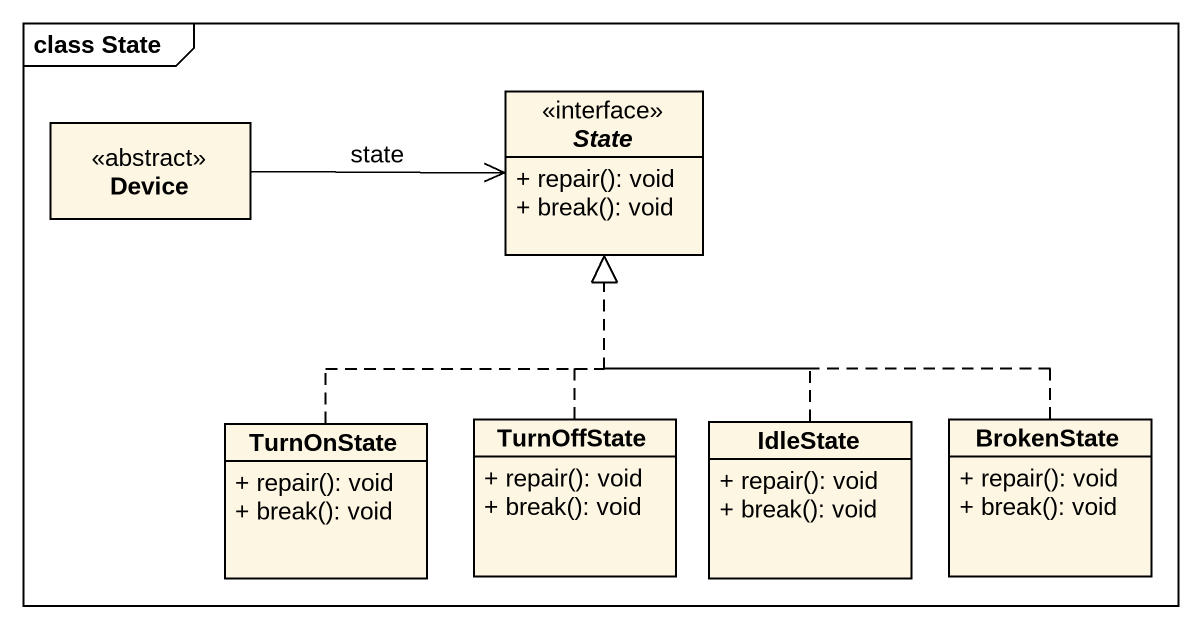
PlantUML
@startuml
mainframe class State
hide circle
hide empty members
skinparam classAttributeIconSize 0
interface "State" as State_ {
  + repair(): void
  + break(): void
}
class Device <<abstract>>
class TurnOnState {
  + repair(): void
  + break(): void
}
class TurnOffState {
  + repair(): void
  + break(): void
}
class IdleState {
  + repair(): void
  + break(): void
}
class BrokenState {
  + repair(): void
  + break(): void
}
Device -right-> State_ : state
TurnOnState .up.|> State_
TurnOffState .up.|> State_
IdleState .up.|> State_
BrokenState .up.|> State_
@enduml
